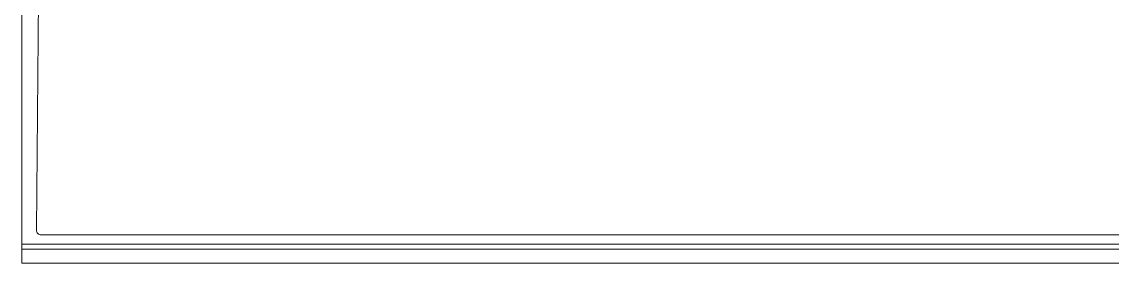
# Model space of a CAD drawing. Header units: inches. Extents: x 327481 to 195042051, y -335014 to 44773228.
# Drawn here: x 366651.23 to 366697.33, y -329061.96 to -329051.75 of the extents above; entities that cross this region are included whole.
import ezdxf

# ---------------------------------------------------------------- set-up
doc = ezdxf.new("R2010")
doc.units = ezdxf.units.IN
doc.header["$MEASUREMENT"] = 0
doc.layers.add('furniture', color=251, linetype='Continuous', lineweight=13)

# ---------------------------------------------------------------- blocks, each defined once
blk = doc.blocks.new('sofa')
for p, q in [((-119.6221, 133.4927), (-119.6221, 134.3595)), ((-119.6161, 133.2036), (-119.6161, 134.3595)), ((-119.5981, 132.1995), (-119.5981, 134.3595)), ((-119.6341, 133.4927), (-119.6341, 134.3349)), ((-119.6341, 133.4927), (-119.6341, 133.2036)), ((-119.6221, 133.4927), (-119.6221, 133.2036)), ((-119.6341, 133.2036), (-119.6341, 132.2241)), ((-119.6221, 133.2036), (-119.6221, 132.1995)), ((-119.6161, 133.2036), (-119.6161, 132.1995)), ((-119.6401, 132.2181), (-120.3927, 132.2241)), ((-119.5981, 132.1995), (-120.5821, 132.1995))]:
    blk.add_line(p, q)
blk.add_arc((-119.6401, 132.2241), 0.006, 270, 0)
blk.add_arc((-119.6401, 132.2241), 0.006, 270, 0)

msp = doc.modelspace()

# ---------------------------------------------------------------- block references
at = {"layer": 'furniture', "xscale": 33.33333333372857, "yscale": 33.33333333372857, "zscale": 33.33333333372857, "rotation": 270.0000000000625}
msp.add_blockref('sofa', (362244.578, -333048.564), dxfattribs=at)

doc.saveas('drawing.dxf')
